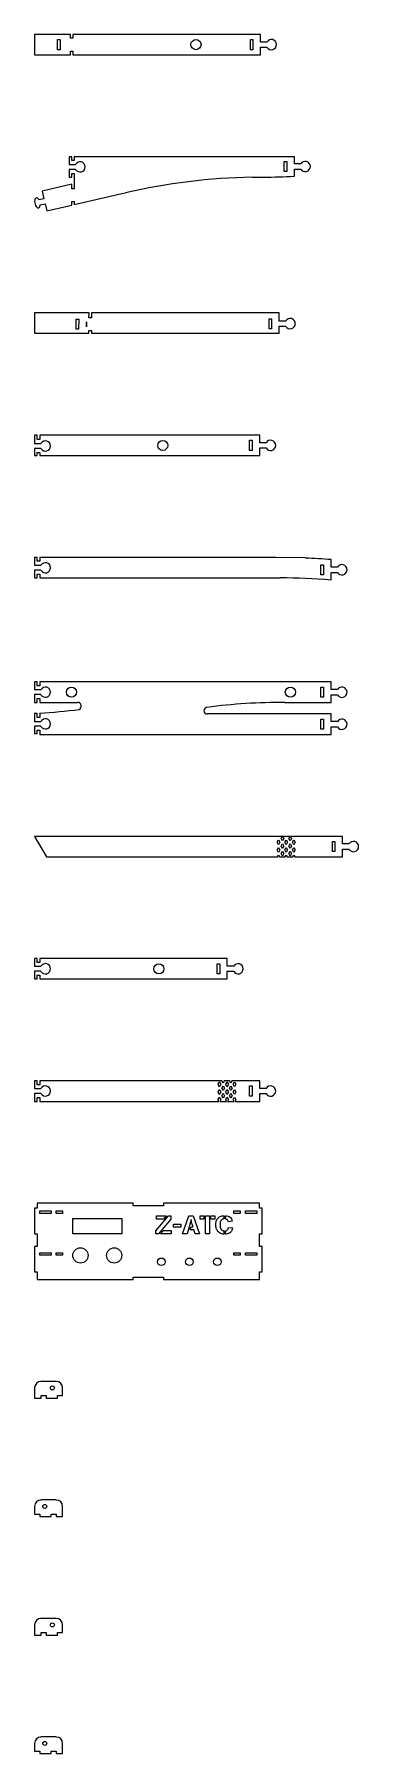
# Model space of a CAD drawing. Header units: millimetres. Extents: x 10 to 264, y 0 to 1350.
import ezdxf

# ---------------------------------------------------------------- set-up
doc = ezdxf.new("R2010")
doc.units = ezdxf.units.MM
doc.layers.get('0').update_dxf_attribs({"linetype": 'CONTINUOUS'})
doc.layers.add('CUTOUTS', color=1, linetype='CONTINUOUS')
doc.layers.add('PERIMETER', color=5, linetype='CONTINUOUS')

msp = doc.modelspace()

# ---------------------------------------------------------------- linework, layer by layer
for p, q in [((38.1, 1350), (10, 1350)), ((10, 1350), (10, 1334)), ((38.1, 1347), (38.1, 1350)), ((187.4, 1350), (40, 1350)), ((40, 1350), (40, 1347)), ((187.4, 1344), (187.4, 1350)), ((28.1, 1346), (30, 1346)), ((28.1, 1338), (28.1, 1346)), ((30, 1338), (28.1, 1338)), ((30, 1346), (30, 1338)), ((40, 1347), (38.1, 1347)), ((38.1, 1334), (38.1, 1337)), ((38.1, 1337), (40, 1337)), ((40, 1337), (40, 1334)), ((179.4, 1346), (181.4, 1346)), ((179.4, 1338), (179.4, 1346)), ((181.4, 1338), (179.4, 1338)), ((181.4, 1346), (181.4, 1338)), ((192.4, 1344), (187.4, 1344)), ((187.4, 1334), (187.4, 1340)), ((187.4, 1340), (192.4, 1340)), ((10, 1334), (38.1, 1334)), ((40, 1334), (187.4, 1334)), ((39.2, 1254), (37.2, 1254)), ((37.2, 1254), (37.2, 1247.9)), ((37.2, 1247.9), (42.2, 1247.9)), ((42.2, 1244), (37.2, 1244)), ((37.2, 1244), (37.2, 1237.9)), ((39.2, 1251), (39.2, 1254)), ((41.2, 1251), (39.2, 1251)), ((213.9, 1254), (41.2, 1254)), ((41.2, 1254), (41.2, 1251)), ((205.9, 1242.3), (205.9, 1250.2)), ((205.9, 1250.2), (207.9, 1250.2)), ((207.9, 1242.3), (205.9, 1242.3)), ((207.9, 1250.2), (207.9, 1242.3)), ((213.9, 1248.3), (213.9, 1254)), ((218.9, 1248.3), (213.9, 1248.3)), ((213.9, 1238.5), (213.9, 1244.2)), ((213.9, 1244.2), (218.9, 1244.2)), ((39.2, 1232.4), (15.9, 1227)), ((37.2, 1237.9), (39.2, 1237.9)), ((39.2, 1237.9), (39.2, 1240.9)), ((39.2, 1240.9), (41.2, 1240.9)), ((39.2, 1228.7), (39.2, 1232.4)), ((41.2, 1228.7), (39.2, 1228.7)), ((41.2, 1240.9), (41.2, 1228.7)), ((181, 1237.9), (189.8, 1237.9)), ((17.3, 1221), (13.4, 1220.1)), ((14.3, 1216.1), (18.2, 1217)), ((15.9, 1227), (17.3, 1221)), ((18.2, 1217), (19.5, 1211.4)), ((19.5, 1211.4), (39.2, 1215.9)), ((39.2, 1215.9), (39.2, 1218.7)), ((39.2, 1218.7), (41.2, 1218.7)), ((41.2, 1216.4), (78.6, 1225)), ((41.2, 1218.7), (41.2, 1216.4)), ((78.6, 1225), (81.4, 1225.7)), ((81.4, 1225.7), (81.4, 1225.7)), ((52.8, 1131.4), (10, 1131.4)), ((10, 1131.4), (10, 1115.3)), ((42.6, 1118.6), (42.7, 1126.5)), ((42.7, 1126.5), (44.7, 1126.5)), ((44.7, 1126.5), (44.6, 1118.5)), ((50.7, 1124.4), (50.7, 1120.5)), ((50.7, 1120.5), (50.7, 1124.4)), ((50.7, 1124.4), (50.7, 1124.4)), ((52.7, 1127.5), (52.8, 1131.4)), ((54.7, 1127.4), (52.7, 1127.5)), ((202.1, 1131.4), (54.7, 1131.4)), ((54.7, 1131.4), (54.7, 1127.4)), ((194.1, 1126.8), (196.1, 1126.8)), ((194.1, 1118.9), (194.1, 1126.8)), ((196.1, 1126.8), (196.1, 1118.9)), ((202.1, 1124.9), (202.1, 1131.4)), ((207.1, 1124.9), (202.1, 1124.9)), ((202.1, 1115.3), (202.1, 1120.8)), ((202.1, 1120.8), (207.1, 1120.8)), ((10, 1115.3), (52.6, 1115.3)), ((44.6, 1118.5), (42.6, 1118.6)), ((50.7, 1120.5), (50.7, 1120.5)), ((52.6, 1115.3), (52.6, 1117.4)), ((52.6, 1117.4), (54.6, 1117.4)), ((54.6, 1117.4), (54.6, 1115.3)), ((54.6, 1115.3), (202.1, 1115.3)), ((196.1, 1118.9), (194.1, 1118.9)), ((12.1, 1035.3), (10, 1035.3)), ((10, 1035.3), (10, 1028.8)), ((10, 1028.8), (15, 1028.8)), ((12.1, 1031.8), (12.1, 1035.3)), ((14, 1031.8), (12.1, 1031.8)), ((186.7, 1035.3), (14, 1035.3)), ((14, 1035.3), (14, 1031.8)), ((178.7, 1031.3), (180.7, 1031.3)), ((178.7, 1023.3), (178.7, 1031.3)), ((180.7, 1031.3), (180.7, 1023.3)), ((186.7, 1029.3), (186.7, 1035.3)), ((191.7, 1029.3), (186.7, 1029.3)), ((15, 1024.8), (10, 1024.8)), ((10, 1024.8), (10, 1019.3)), ((10, 1019.3), (12.1, 1019.3)), ((12.1, 1019.3), (12.1, 1021.8)), ((12.1, 1021.8), (14, 1021.8)), ((14, 1021.8), (14, 1019.3)), ((14, 1019.3), (186.7, 1019.3)), ((180.7, 1023.3), (178.7, 1023.3)), ((186.7, 1019.3), (186.7, 1025.3)), ((186.7, 1025.3), (191.7, 1025.3)), ((12.1, 939.3), (10, 939.3)), ((10, 939.3), (10, 933.2)), ((10, 933.2), (15, 933.2)), ((12.1, 936.3), (12.1, 939.3)), ((14, 936.3), (12.1, 936.3)), ((199.4, 939.3), (14, 939.3)), ((14, 939.3), (14, 936.3)), ((222.5, 938.9), (199.4, 939.3)), ((234.7, 933.6), (236.7, 933.6)), ((234.7, 925.6), (234.7, 933.6)), ((236.7, 933.6), (236.7, 925.6)), ((242.7, 931.6), (242.7, 937.7)), ((247.7, 931.6), (242.7, 931.6)), ((15, 929.3), (10, 929.3)), ((10, 929.3), (10, 923.2)), ((10, 923.2), (12.1, 923.2)), ((12.1, 923.2), (12.1, 926.2)), ((12.1, 926.2), (14, 926.2)), ((14, 926.2), (14, 923.2)), ((14, 923.2), (202.7, 923.2)), ((236.7, 925.6), (234.7, 925.6)), ((242.7, 921.6), (242.7, 927.6)), ((242.7, 927.6), (247.7, 927.6)), ((10, 841.6), (10, 835.5)), ((12.1, 841.6), (10, 841.6)), ((12.1, 838.6), (12.1, 841.6)), ((14, 838.6), (12.1, 838.6)), ((206.4, 841.6), (14, 841.6)), ((14, 841.6), (14, 838.6)), ((242.7, 841.5), (206.4, 841.6)), ((234.7, 837.4), (236.7, 837.4)), ((234.7, 829.5), (234.7, 837.4)), ((236.7, 837.4), (236.7, 829.5)), ((242.7, 835.5), (242.7, 841.5)), ((10, 835.5), (15, 835.5)), ((10, 831.6), (10, 825.5)), ((15, 831.6), (10, 831.6)), ((10, 825.5), (12.1, 825.5)), ((12.1, 828.5), (14, 828.5)), ((12.1, 825.5), (12.1, 828.5)), ((14, 828.5), (14, 825.5)), ((14, 825.5), (43.8, 825.5)), ((206.4, 825.5), (242.7, 825.4)), ((236.7, 829.5), (234.7, 829.5)), ((247.7, 835.5), (242.7, 835.5)), ((242.7, 831.4), (247.7, 831.4)), ((242.7, 825.4), (242.7, 831.4)), ((10, 817), (10, 810.6)), ((10, 810.6), (15, 810.6)), ((12.1, 813.7), (12.1, 817.1)), ((14, 813.7), (12.1, 813.7)), ((14, 817.2), (14, 813.7)), ((242.7, 816.4), (145.5, 816.4)), ((234.7, 804.4), (234.7, 812.3)), ((234.7, 812.3), (236.7, 812.3)), ((236.7, 812.3), (236.7, 804.4)), ((242.7, 810.4), (242.7, 816.4)), ((247.7, 810.4), (242.7, 810.4)), ((10, 806.7), (10, 800.9)), ((15, 806.7), (10, 806.7)), ((12.1, 803.6), (14, 803.6)), ((12.1, 801), (12.1, 803.6)), ((14, 803.6), (14, 800.3)), ((14, 800.3), (242.7, 800.3)), ((236.7, 804.4), (234.7, 804.4)), ((242.7, 806.3), (247.7, 806.3)), ((242.7, 800.3), (242.7, 806.3)), ((201.2, 720.3), (10, 720.3)), ((10, 720.3), (19.3, 704.3)), ((200.5, 715.7), (201.5, 717.6)), ((201.5, 713.7), (200.5, 715.7)), ((201.5, 719.7), (201.2, 720.3)), ((201.8, 720.3), (201.5, 719.7)), ((201.5, 717.6), (202.6, 715.7)), ((202.6, 715.7), (201.5, 713.7)), ((204.4, 720.3), (201.8, 720.3)), ((203.5, 718.7), (204.4, 720.3)), ((204.5, 716.7), (203.5, 718.7)), ((205.6, 718.7), (204.5, 716.7)), ((207.2, 720.3), (204.7, 720.3)), ((204.7, 720.3), (205.6, 718.7)), ((206.5, 715.7), (207.5, 717.6)), ((207.5, 713.7), (206.5, 715.7)), ((207.5, 719.7), (207.2, 720.3)), ((207.8, 720.3), (207.5, 719.7)), ((207.5, 717.6), (208.6, 715.7)), ((208.6, 715.7), (207.5, 713.7)), ((210.4, 720.3), (207.8, 720.3)), ((209.5, 718.7), (210.4, 720.3)), ((210.5, 716.7), (209.5, 718.7)), ((211.6, 718.7), (210.5, 716.7)), ((213.2, 720.3), (211, 720.3)), ((211, 720.3), (211, 719.6)), ((211, 719.6), (211.6, 718.7)), ((212.5, 715.7), (213.5, 717.6)), ((213.5, 713.7), (212.5, 715.7)), ((213.5, 719.7), (213.2, 720.3)), ((213.8, 720.3), (213.5, 719.7)), ((213.5, 717.6), (214.6, 715.7)), ((214.6, 715.7), (213.5, 713.7)), ((251.8, 720.3), (213.8, 720.3)), ((243.8, 716.3), (245.8, 716.3)), ((243.8, 708.3), (243.8, 716.3)), ((245.8, 716.3), (245.8, 708.3)), ((251.8, 714.3), (251.8, 720.3)), ((19.3, 704.3), (200.8, 704.3)), ((200.5, 709.7), (201.5, 711.6)), ((201.5, 707.7), (200.5, 709.7)), ((200.8, 704.3), (201.5, 705.6)), ((201.5, 711.6), (202.6, 709.7)), ((202.6, 709.7), (201.5, 707.7)), ((201.5, 705.6), (202.3, 704.3)), ((202.3, 704.3), (206.8, 704.3)), ((203.5, 712.7), (204.5, 714.6)), ((204.5, 710.7), (203.5, 712.7)), ((203.5, 706.7), (204.5, 708.6)), ((204.5, 704.7), (203.5, 706.7)), ((204.5, 714.6), (205.6, 712.7)), ((205.6, 712.7), (204.5, 710.7)), ((204.5, 708.6), (205.6, 706.7)), ((205.6, 706.7), (204.5, 704.7)), ((206.5, 709.7), (207.5, 711.6)), ((207.5, 707.7), (206.5, 709.7)), ((206.8, 704.3), (207.5, 705.6)), ((207.5, 711.6), (208.6, 709.7)), ((208.6, 709.7), (207.5, 707.7)), ((207.5, 705.6), (208.3, 704.3)), ((208.3, 704.3), (212.8, 704.3)), ((209.5, 712.7), (210.5, 714.6)), ((210.5, 710.7), (209.5, 712.7)), ((209.5, 706.7), (210.5, 708.6)), ((210.5, 704.7), (209.5, 706.7)), ((210.5, 714.6), (211.6, 712.7)), ((211.6, 712.7), (210.5, 710.7)), ((210.5, 708.6), (211.6, 706.7)), ((211.6, 706.7), (210.5, 704.7)), ((212.5, 709.7), (213.5, 711.6)), ((213.5, 707.7), (212.5, 709.7)), ((212.8, 704.3), (213.5, 705.6)), ((213.5, 711.6), (214.6, 709.7)), ((214.6, 709.7), (213.5, 707.7)), ((213.5, 705.6), (214.3, 704.3)), ((214.3, 704.3), (251.8, 704.3)), ((245.8, 708.3), (243.8, 708.3)), ((256.8, 714.3), (251.8, 714.3)), ((251.8, 704.3), (251.8, 710.3)), ((251.8, 710.3), (256.8, 710.3)), ((10, 624.3), (10, 618.3)), ((12, 624.3), (10, 624.3)), ((12, 621.3), (12, 624.3)), ((14, 621.3), (12, 621.3)), ((14, 624.3), (14, 621.3)), ((161.3, 624.3), (14, 624.3)), ((161.3, 618.3), (161.3, 624.3)), ((10, 618.3), (15, 618.3)), ((10, 614.3), (10, 608.3)), ((15, 614.3), (10, 614.3)), ((10, 608.3), (12, 608.3)), ((12, 611.3), (14, 611.3)), ((12, 608.3), (12, 611.3)), ((14, 611.3), (14, 608.3)), ((14, 608.3), (161.3, 608.3)), ((153.3, 612.3), (153.3, 620.3)), ((153.3, 620.3), (155.3, 620.3)), ((155.3, 612.3), (153.3, 612.3)), ((155.3, 620.3), (155.3, 612.3)), ((166.3, 618.3), (161.3, 618.3)), ((161.3, 614.3), (166.3, 614.3)), ((161.3, 608.3), (161.3, 614.3)), ((12.1, 528.3), (10, 528.3)), ((10, 528.3), (10, 522.3)), ((12.1, 525.3), (12.1, 528.3)), ((157.1, 528.3), (14, 528.3)), ((14, 528.3), (14, 525.3)), ((154, 525.6), (155, 527.5)), ((155, 527.5), (156.1, 525.6)), ((158, 526.6), (157.1, 528.3)), ((158.9, 528.3), (158, 526.6)), ((163.1, 528.3), (158.9, 528.3)), ((160, 525.6), (161, 527.5)), ((161, 527.5), (162.1, 525.6)), ((164, 526.6), (163.1, 528.3)), ((164.9, 528.3), (164, 526.6)), ((186.7, 528.3), (164.9, 528.3)), ((166, 525.6), (167, 527.5)), ((167, 527.5), (168.1, 525.6)), ((186.7, 522.3), (186.7, 528.3)), ((10, 522.3), (15, 522.3)), ((15, 518.3), (10, 518.3)), ((10, 518.3), (10, 512.2)), ((14, 525.3), (12.1, 525.3)), ((12.1, 512.2), (12.1, 515.3)), ((12.1, 515.3), (14, 515.3)), ((14, 515.3), (14, 512.2)), ((155, 523.6), (154, 525.6)), ((154, 519.6), (155, 521.5)), ((155, 517.6), (154, 519.6)), ((154, 513.6), (155, 515.5)), ((154.7, 512.2), (154, 513.6)), ((156.1, 525.6), (155, 523.6)), ((155, 521.5), (156.1, 519.6)), ((156.1, 519.6), (155, 517.6)), ((155, 515.5), (156.1, 513.6)), ((156.1, 513.6), (155.4, 512.2)), ((157, 522.6), (158, 524.5)), ((158, 520.6), (157, 522.6)), ((157, 516.6), (158, 518.5)), ((158, 514.6), (157, 516.6)), ((158, 524.5), (159.1, 522.6)), ((159.1, 522.6), (158, 520.6)), ((158, 518.5), (159.1, 516.6)), ((159.1, 516.6), (158, 514.6)), ((161, 523.6), (160, 525.6)), ((160, 519.6), (161, 521.5)), ((161, 517.6), (160, 519.6)), ((160, 513.6), (161, 515.5)), ((160.7, 512.2), (160, 513.6)), ((162.1, 525.6), (161, 523.6)), ((161, 521.5), (162.1, 519.6)), ((162.1, 519.6), (161, 517.6)), ((161, 515.5), (162.1, 513.6)), ((162.1, 513.6), (161.4, 512.2)), ((163, 522.6), (164, 524.5)), ((164, 520.6), (163, 522.6)), ((163, 516.6), (164, 518.5)), ((164, 514.6), (163, 516.6)), ((164, 524.5), (165.1, 522.6)), ((165.1, 522.6), (164, 520.6)), ((164, 518.5), (165.1, 516.6)), ((165.1, 516.6), (164, 514.6)), ((167, 523.6), (166, 525.6)), ((166, 519.6), (167, 521.5)), ((167, 517.6), (166, 519.6)), ((166, 513.6), (167, 515.5)), ((166.7, 512.2), (166, 513.6)), ((168.1, 525.6), (167, 523.6)), ((167, 521.5), (168.1, 519.6)), ((168.1, 519.6), (167, 517.6)), ((167, 515.5), (168.1, 513.6)), ((168.1, 513.6), (167.4, 512.2)), ((178.7, 524.3), (180.7, 524.3)), ((178.7, 516.3), (178.7, 524.3)), ((180.7, 516.3), (178.7, 516.3)), ((180.7, 524.3), (180.7, 516.3)), ((191.7, 522.3), (186.7, 522.3)), ((186.7, 512.2), (186.7, 518.3)), ((186.7, 518.3), (191.7, 518.3)), ((10, 512.2), (12.1, 512.2)), ((14, 512.2), (154.7, 512.2)), ((155.4, 512.2), (157.9, 512.2)), ((157.9, 512.2), (158, 512.5)), ((158, 512.5), (158.2, 512.2)), ((158.2, 512.2), (160.7, 512.2)), ((161.4, 512.2), (163.9, 512.2)), ((163.9, 512.2), (164, 512.5)), ((164, 512.5), (164.2, 512.2)), ((164.2, 512.2), (166.7, 512.2)), ((167.4, 512.2), (186.7, 512.2)), ((87.3, 432.2), (12, 432.2)), ((12, 432.2), (12, 428.2)), ((87.3, 430.2), (87.3, 432.2)), ((186.6, 432.2), (111.2, 432.2)), ((111.2, 432.2), (111.2, 430.2)), ((186.6, 428.2), (186.6, 432.2)), ((12, 428.2), (10, 428.2)), ((10, 428.2), (10, 408.2)), ((14, 424.2), (14, 426.2)), ((14, 426.2), (23, 426.2)), ((23, 424.2), (14, 424.2)), ((23, 426.2), (23, 424.2)), ((27, 424.2), (27, 426.2)), ((27, 426.2), (32, 426.2)), ((32, 424.2), (27, 424.2)), ((32, 426.2), (32, 424.2)), ((40, 408.2), (40, 420.2)), ((40, 420.2), (78.5, 420.2)), ((78.5, 420.2), (78.5, 408.2)), ((111.2, 430.2), (87.3, 430.2)), ((105.3, 410.6), (115.2, 422.2)), ((105.7, 419.6), (105.7, 422.2)), ((105.7, 422.2), (113.4, 422.2)), ((111.2, 419.6), (105.7, 419.6)), ((117, 419.8), (107.2, 408.2)), ((113.4, 422.2), (111.2, 419.6)), ((115.2, 422.2), (117, 422.2)), ((117, 422.2), (117, 419.8)), ((126.2, 408.2), (131, 422.2)), ((131, 422.2), (134.6, 422.2)), ((132.8, 419.3), (132.6, 418.2)), ((134.6, 422.2), (139.5, 408.2)), ((140, 419.6), (140, 422.2)), ((140, 422.2), (142.8, 422.2)), ((142.8, 419.6), (140, 419.6)), ((142.8, 422.2), (142.8, 419.6)), ((144.1, 408.2), (144.1, 422.2)), ((144.1, 422.2), (147.3, 422.2)), ((147.3, 422.2), (147.3, 408.2)), ((148.4, 419.6), (148.4, 422.2)), ((148.4, 422.2), (151.4, 422.2)), ((151.4, 419.6), (148.4, 419.6)), ((151.4, 422.2), (151.4, 419.6)), ((158.5, 422.4), (158.5, 419.9)), ((158.5, 419.9), (158.5, 419.9)), ((159.9, 419.9), (159.9, 422.4)), ((166.5, 424.2), (166.5, 426.2)), ((166.5, 426.2), (171.5, 426.2)), ((171.5, 424.2), (166.5, 424.2)), ((171.5, 426.2), (171.5, 424.2)), ((175.5, 424.2), (175.5, 426.2)), ((175.5, 426.2), (184.5, 426.2)), ((184.5, 424.2), (175.5, 424.2)), ((184.5, 426.2), (184.5, 424.2)), ((188.6, 428.2), (186.6, 428.2)), ((188.6, 408.2), (188.6, 428.2)), ((10, 408.2), (12, 408.2)), ((12, 408.2), (12, 398.3)), ((78.5, 408.2), (40, 408.2)), ((105.3, 408.2), (105.3, 410.6)), ((107.2, 408.2), (105.3, 408.2)), ((108.9, 408.2), (111.1, 410.8)), ((117.1, 408.2), (108.9, 408.2)), ((111.1, 410.8), (117.1, 410.8)), ((117.1, 410.8), (117.1, 408.2)), ((119, 413.4), (119, 415.7)), ((119, 415.7), (124.8, 415.7)), ((124.8, 413.4), (119, 413.4)), ((124.8, 415.7), (124.8, 413.4)), ((129.7, 408.2), (126.2, 408.2)), ((132.4, 417.2), (129.7, 408.2)), ((132, 411.2), (132.8, 413.7)), ((135.1, 411.2), (132, 411.2)), ((132.8, 413.7), (134.3, 413.7)), ((136, 408.2), (135.1, 411.2)), ((139.5, 408.2), (136, 408.2)), ((147.3, 408.2), (144.1, 408.2)), ((158.6, 410.5), (158.6, 408)), ((159.9, 407.9), (159.9, 410.5)), ((165.2, 418), (162.1, 417.7)), ((162.2, 413.1), (165.4, 412.9)), ((186.6, 398.3), (186.6, 408.2)), ((186.6, 408.2), (188.6, 408.2)), ((12, 398.3), (10, 398.3)), ((10, 398.3), (10, 378.2)), ((14, 393.2), (23, 393.2)), ((14, 391.3), (14, 393.2)), ((23, 393.2), (23, 391.3)), ((27, 393.2), (32, 393.2)), ((27, 391.3), (27, 393.2)), ((32, 393.2), (32, 391.3)), ((166.5, 391.3), (166.5, 393.2)), ((166.5, 393.2), (171.5, 393.2)), ((171.5, 393.2), (171.5, 391.3)), ((175.5, 391.3), (175.5, 393.2)), ((175.5, 393.2), (184.5, 393.2)), ((184.5, 393.2), (184.5, 391.3)), ((188.6, 398.3), (186.6, 398.3)), ((188.6, 378.2), (188.6, 398.3)), ((10, 378.2), (12, 378.2)), ((12, 378.2), (12, 372.2)), ((23, 391.3), (14, 391.3)), ((32, 391.3), (27, 391.3)), ((171.5, 391.3), (166.5, 391.3)), ((184.5, 391.3), (175.5, 391.3)), ((186.6, 372.2), (186.6, 378.2)), ((186.6, 378.2), (188.6, 378.2)), ((12, 372.2), (87.3, 372.2)), ((87.3, 372.2), (87.3, 374.2)), ((87.3, 374.2), (111.2, 374.2)), ((111.2, 374.2), (111.2, 372.2)), ((111.2, 372.2), (186.6, 372.2))]:
    msp.add_line(p, q)
for centre, radius in [((136.7, 1342), 3.97), ((110.6, 1027.3), 3.97), ((38.9, 833.5), 3.97), ((210.8, 833.5), 3.98), ((107.6, 616.3), 3.97), ((46, 391.2), 5.98), ((72.5, 391.2), 5.98), ((109.5, 386.2), 2.98), ((131.5, 386.2), 2.98), ((153.5, 386.2), 2.97)]:
    msp.add_circle(centre, radius)
for centre, radius, start, end in [((195.9, 1342), 4.06, -150.05, 150.05), ((45.7, 1246), 4.01, -150.4624, 150.4624), ((222.4, 1246.3), 4.06, -150.05, 150.05), ((189.8, 756.2), 481.8, 91.0467, 103.0107), ((189.8, 1734.2), 496.2, -90, -87.221), ((210.6, 1122.9), 4.06, -150.05, 150.05), ((18.5, 1026.8), 4.01, -150.4624, 150.4624), ((195.2, 1027.3), 4.06, -150.05, 150.05), ((18.5, 931.2), 4.01, -150.4624, 150.4624), ((202.7, 439.1), 500.1, 85.4114, 87.7258), ((251.2, 929.6), 4.06, -150.05, 150.05), ((202.7, 439.1), 484.1, 85.2589, 90), ((18.5, 833.5), 4.01, -150.4624, 150.4624), ((251.2, 833.5), 4.06, -150.05, 150.05), ((43.8, 822.6), 2.87, -68.1275, 90), ((206.4, 345.3), 480.2, 90, 97.3144), ((-14, 1296.5), 480.2, -87.134, -86.8881), ((-14, 1296.5), 480.2, -86.6551, -82.9569), ((18.5, 808.6), 4.01, -150.4624, 150.4624), ((145.5, 819), 2.63, 95.1645, -90), ((251.2, 808.3), 4.06, -150.05, 150.05), ((-14, 1296.5), 496.2, -87.2267, -86.9888), ((260.3, 712.3), 4.06, -150.05, 150.05), ((18.5, 616.3), 4.06, -150.05, 150.05), ((169.8, 616.3), 4.01, -150.4624, 150.4624), ((18.5, 520.3), 4.01, -150.4624, 150.4624), ((195.2, 520.3), 4.06, -150.05, 150.05)]:
    msp.add_arc(centre, radius, start, end)
for points, knots in [([(13.4, 1220.1), (12.9, 1221.1), (12.1, 1221.7), (11.5, 1221.7), (10.8, 1221.6), (10.3, 1220.9), (10.1, 1219.9), (9.9, 1218.6), (10.1, 1216.9), (10.8, 1215.6), (11.3, 1214.5), (12.1, 1213.8), (12.8, 1213.8), (13.5, 1213.7), (14, 1214.4), (14.2, 1215.4), (14.3, 1215.6), (14.3, 1215.9), (14.3, 1216.1)], [-1.041997, -1.041997, -1.041997, -1.041997, -0.096049, -0.096049, -0.096049, 0.865937, 0.865937, 0.865937, 2.007292, 2.007292, 2.007292, 3.003072, 3.003072, 3.003072, 3.964764, 3.964764, 3.964764, 4.183589, 4.183589, 4.183589, 4.183589]), ([(133.5, 416.4), (133.3, 416.9), (133.2, 417.3), (133.1, 417.8), (133, 418.2), (132.9, 418.7), (132.9, 419.1), (132.9, 419.2), (132.9, 419.2), (132.8, 419.3)], [-0.278875, -0.278875, -0.278875, -0.278875, -0.1399035, -0.1399035, -0.1399035, 0, 0, 0, 0.014694, 0.014694, 0.014694, 0.014694]), ([(152.6, 418.1), (152.8, 418.5), (152.9, 418.9), (153.1, 419.3), (153.3, 419.6), (153.6, 420), (153.8, 420.3)], [-0.257856, -0.257856, -0.257856, -0.257856, -0.1253685, -0.1253685, -0.1253685, -0.0001581, -0.0001581, -0.0001581, -0.0001581]), ([(153.8, 420.3), (154.1, 420.6), (154.4, 420.9), (154.7, 421.2), (155, 421.4), (155.4, 421.6), (155.8, 421.8)], [-0.2509611, -0.2509611, -0.2509611, -0.2509611, -0.126997, -0.126997, -0.126997, -0.0001524, -0.0001524, -0.0001524, -0.0001524]), ([(155.8, 421.8), (156.2, 422), (156.6, 422.2), (157.1, 422.3), (157.6, 422.4), (158, 422.4), (158.5, 422.4)], [-0.2857697, -0.2857697, -0.2857697, -0.2857697, -0.1494699, -0.1494699, -0.1494699, -0.0026383, -0.0026383, -0.0026383, -0.0026383]), ([(157, 419.4), (157, 419.4), (157, 419.4), (157, 419.4), (156.8, 419.2), (156.6, 419.1), (156.5, 418.9), (156.3, 418.7), (156.2, 418.5), (156.1, 418.3), (156.1, 418.3), (156.1, 418.3), (156.1, 418.3)], [-0.143669, -0.143669, -0.143669, -0.143669, -0.1434293, -0.1434293, -0.1434293, -0.0727187, -0.0727187, -0.0727187, 0, 0, 0, 0.0001138, 0.0001138, 0.0001138, 0.0001138]), ([(158.5, 419.9), (158.2, 419.9), (157.9, 419.8), (157.7, 419.7), (157.4, 419.7), (157.2, 419.5), (157, 419.4), (157, 419.4), (157, 419.4), (157, 419.4)], [-0.1623001, -0.1623001, -0.1623001, -0.1623001, -0.0755794, -0.0755794, -0.0755794, 0, 0, 0, 0.0002386, 0.0002386, 0.0002386, 0.0002386]), ([(159.9, 422.4), (160.6, 422.4), (161.2, 422.3), (161.9, 422.1), (162.4, 421.9), (162.9, 421.6), (163.4, 421.3)], [-0.3772692, -0.3772692, -0.3772692, -0.3772692, -0.1755349, -0.1755349, -0.1755349, -0.000324, -0.000324, -0.000324, -0.000324]), ([(161.3, 419.2), (161.3, 419.2), (161.3, 419.2), (161.3, 419.2), (161.1, 419.4), (161, 419.6), (160.7, 419.7), (160.5, 419.8), (160.2, 419.8), (159.9, 419.9)], [-0.1626962, -0.1626962, -0.1626962, -0.1626962, -0.1624241, -0.1624241, -0.1624241, -0.0890126, -0.0890126, -0.0890126, -0.0021243, -0.0021243, -0.0021243, -0.0021243]), ([(162.1, 417.7), (162, 418), (161.9, 418.3), (161.8, 418.6), (161.7, 418.8), (161.5, 419), (161.3, 419.2), (161.3, 419.2), (161.3, 419.2), (161.3, 419.2)], [-0.1682774, -0.1682774, -0.1682774, -0.1682774, -0.0768262, -0.0768262, -0.0768262, 0, 0, 0, 0.0002755, 0.0002755, 0.0002755, 0.0002755]), ([(163.4, 421.3), (163.8, 420.9), (164.3, 420.4), (164.5, 419.9), (164.9, 419.4), (165, 418.7), (165.2, 418)], [-0.3872797, -0.3872797, -0.3872797, -0.3872797, -0.212191, -0.212191, -0.212191, -0.0028555, -0.0028555, -0.0028555, -0.0028555]), ([(132.6, 418.2), (132.6, 418), (132.5, 417.8), (132.5, 417.7), (132.5, 417.5), (132.4, 417.3), (132.4, 417.2), (132.4, 417.2), (132.4, 417.2), (132.4, 417.2)], [-0.1014248, -0.1014248, -0.1014248, -0.1014248, -0.05158, -0.05158, -0.05158, 0, 0, 0, 0.0000656, 0.0000656, 0.0000656, 0.0000656]), ([(134.3, 413.7), (134.3, 413.8), (134.3, 413.8), (134.3, 413.8), (134.2, 414.2), (134.1, 414.7), (133.9, 415.1), (133.8, 415.6), (133.6, 416), (133.5, 416.4)], [-0.2829047, -0.2829047, -0.2829047, -0.2829047, -0.2795747, -0.2795747, -0.2795747, -0.1397731, -0.1397731, -0.1397731, -0.000043, -0.000043, -0.000043, -0.000043]), ([(152.2, 415.2), (152.3, 415.7), (152.3, 416.2), (152.3, 416.7), (152.4, 417.2), (152.5, 417.6), (152.6, 418.1)], [-0.2875328, -0.2875328, -0.2875328, -0.2875328, -0.1392695, -0.1392695, -0.1392695, -0.0000996, -0.0000996, -0.0000996, -0.0000996]), ([(152.6, 412.4), (152.5, 412.8), (152.4, 413.3), (152.3, 413.8), (152.3, 414.2), (152.3, 414.7), (152.2, 415.2)], [-0.2874666, -0.2874666, -0.2874666, -0.2874666, -0.1473398, -0.1473398, -0.1473398, -0.0000741, -0.0000741, -0.0000741, -0.0000741]), ([(153.9, 410.1), (153.6, 410.4), (153.4, 410.8), (153.2, 411.2), (153, 411.6), (152.8, 412), (152.6, 412.4)], [-0.2613908, -0.2613908, -0.2613908, -0.2613908, -0.1338077, -0.1338077, -0.1338077, -0.0001191, -0.0001191, -0.0001191, -0.0001191]), ([(155.8, 408.5), (155.5, 408.8), (155.1, 409), (154.8, 409.2), (154.4, 409.5), (154.1, 409.8), (153.9, 410.1)], [-0.2534084, -0.2534084, -0.2534084, -0.2534084, -0.1255159, -0.1255159, -0.1255159, -0.0001371, -0.0001371, -0.0001371, -0.0001371]), ([(155.7, 416.8), (155.7, 416.8), (155.7, 416.8), (155.7, 416.8), (155.7, 416.5), (155.6, 416.2), (155.6, 416), (155.6, 415.7), (155.6, 415.4), (155.6, 415.1), (155.6, 415.1), (155.6, 415.1), (155.6, 415.1)], [-0.1623254, -0.1623254, -0.1623254, -0.1623254, -0.1622455, -0.1622455, -0.1622455, -0.0805248, -0.0805248, -0.0805248, 0, 0, 0, 0.0000407, 0.0000407, 0.0000407, 0.0000407]), ([(155.6, 415.1), (155.6, 415.1), (155.6, 415.1), (155.6, 415.1), (155.6, 414.9), (155.6, 414.6), (155.6, 414.4), (155.6, 414.1), (155.7, 413.8), (155.7, 413.6), (155.7, 413.6), (155.7, 413.6), (155.7, 413.6)], [-0.1586059, -0.1586059, -0.1586059, -0.1586059, -0.1585652, -0.1585652, -0.1585652, -0.0800079, -0.0800079, -0.0800079, 0, 0, 0, 0.0000606, 0.0000606, 0.0000606, 0.0000606]), ([(156.1, 418.3), (156.1, 418.3), (156.1, 418.3), (156.1, 418.3), (156, 418), (155.9, 417.8), (155.8, 417.6), (155.8, 417.3), (155.7, 417), (155.7, 416.8), (155.7, 416.8), (155.7, 416.8), (155.7, 416.8)], [-0.1564272, -0.1564272, -0.1564272, -0.1564272, -0.1563129, -0.1563129, -0.1563129, -0.0809969, -0.0809969, -0.0809969, 0, 0, 0, 0.0000796, 0.0000796, 0.0000796, 0.0000796]), ([(155.7, 413.6), (155.7, 413.6), (155.7, 413.6), (155.7, 413.6), (155.8, 413.3), (155.8, 413), (155.9, 412.8), (156, 412.6), (156.1, 412.3), (156.2, 412.1), (156.2, 412.1), (156.2, 412.1), (156.2, 412.1)], [-0.1529869, -0.1529869, -0.1529869, -0.1529869, -0.1529264, -0.1529264, -0.1529264, -0.0745603, -0.0745603, -0.0745603, 0, 0, 0, 0.0001509, 0.0001509, 0.0001509, 0.0001509]), ([(158.6, 408), (158.1, 408), (157.6, 408), (157.1, 408.1), (156.7, 408.2), (156.3, 408.4), (155.8, 408.5)], [-0.2815527, -0.2815527, -0.2815527, -0.2815527, -0.1362974, -0.1362974, -0.1362974, -0.0001554, -0.0001554, -0.0001554, -0.0001554]), ([(156.2, 412.1), (156.2, 412.1), (156.2, 412.1), (156.2, 412.1), (156.3, 411.9), (156.4, 411.7), (156.6, 411.5), (156.7, 411.3), (156.9, 411.1), (157.1, 411), (157.1, 411), (157.1, 411), (157.1, 411)], [-0.144471, -0.144471, -0.144471, -0.144471, -0.1443207, -0.1443207, -0.1443207, -0.0717931, -0.0717931, -0.0717931, 0, 0, 0, 0.000229, 0.000229, 0.000229, 0.000229]), ([(157.1, 411), (157.1, 411), (157.1, 411), (157.1, 411), (157.3, 410.9), (157.5, 410.7), (157.8, 410.7), (158, 410.6), (158.3, 410.6), (158.6, 410.5)], [-0.1564497, -0.1564497, -0.1564497, -0.1564497, -0.1562219, -0.1562219, -0.1562219, -0.0828734, -0.0828734, -0.0828734, -0.002303, -0.002303, -0.002303, -0.002303]), ([(159.9, 410.5), (160.2, 410.6), (160.6, 410.6), (160.9, 410.8), (161.1, 410.9), (161.3, 411.1), (161.5, 411.3), (161.5, 411.3), (161.5, 411.3), (161.5, 411.3)], [-0.1804783, -0.1804783, -0.1804783, -0.1804783, -0.0834086, -0.0834086, -0.0834086, 0, 0, 0, 0.0003397, 0.0003397, 0.0003397, 0.0003397]), ([(162.1, 408.4), (161.7, 408.3), (161.4, 408.2), (161, 408.1), (160.7, 408), (160.3, 408), (159.9, 407.9)], [-0.2229355, -0.2229355, -0.2229355, -0.2229355, -0.1181207, -0.1181207, -0.1181207, -0.0028796, -0.0028796, -0.0028796, -0.0028796]), ([(161.5, 411.3), (161.5, 411.3), (161.5, 411.3), (161.5, 411.3), (161.7, 411.5), (161.8, 411.8), (161.9, 412.1), (162.1, 412.4), (162.1, 412.7), (162.2, 413.1)], [-0.1931159, -0.1931159, -0.1931159, -0.1931159, -0.192772, -0.192772, -0.192772, -0.1055368, -0.1055368, -0.1055368, -0.0022755, -0.0022755, -0.0022755, -0.0022755]), ([(163.6, 409.2), (163.4, 409.1), (163.2, 408.9), (162.9, 408.8), (162.6, 408.6), (162.4, 408.5), (162.1, 408.4)], [-0.182396, -0.182396, -0.182396, -0.182396, -0.0943464, -0.0943464, -0.0943464, -0.0000872, -0.0000872, -0.0000872, -0.0000872]), ([(164.8, 410.7), (164.6, 410.4), (164.5, 410.1), (164.3, 409.9), (164.1, 409.7), (163.9, 409.5), (163.6, 409.2)], [-0.1848333, -0.1848333, -0.1848333, -0.1848333, -0.09019, -0.09019, -0.09019, -0.0001504, -0.0001504, -0.0001504, -0.0001504]), ([(165.4, 412.9), (165.4, 412.5), (165.3, 412.1), (165.1, 411.7), (165, 411.3), (164.9, 411), (164.8, 410.7)], [-0.2279884, -0.2279884, -0.2279884, -0.2279884, -0.1064049, -0.1064049, -0.1064049, -0.0001214, -0.0001214, -0.0001214, -0.0001214])]:
    msp.add_open_spline(points, degree=3, knots=knots)
at = {"layer": 'CUTOUTS'}
for centre in [(24, 287.2), (18, 194.1), (24, 101.1), (18, 8)]:
    msp.add_circle(centre, 1.58, dxfattribs=at)
at = {"layer": 'PERIMETER'}
for p, q in [((10, 287.2), (10, 279.2)), ((27, 292.2), (15, 292.2)), ((32, 281.2), (32, 287.2)), ((10, 279.2), (15.1, 279.2)), ((15.1, 281.2), (19, 281.2)), ((15.1, 279.2), (15.1, 281.2)), ((19, 281.2), (19, 279.2)), ((19, 279.2), (28.1, 279.2)), ((28.1, 279.2), (28.1, 281.2)), ((28.1, 281.2), (32, 281.2)), ((10, 194.1), (10, 188.1)), ((27, 199.2), (15, 199.2)), ((32, 186.1), (32, 194.1)), ((10, 188.1), (14, 188.1)), ((14, 188.1), (14, 186.1)), ((14, 186.1), (23, 186.1)), ((23, 186.1), (23, 188.1)), ((23, 188.1), (27, 188.1)), ((27, 188.1), (27, 186.1)), ((27, 186.1), (32, 186.1)), ((10, 101.1), (10, 93.1)), ((27, 106.1), (15, 106.1)), ((15.1, 93.1), (15.1, 95.1)), ((15.1, 95.1), (19, 95.1)), ((19, 95.1), (19, 93.1)), ((28.1, 93.1), (28.1, 95.1)), ((28.1, 95.1), (32, 95.1)), ((32, 95.1), (32, 101.1)), ((10, 93.1), (15.1, 93.1)), ((19, 93.1), (28.1, 93.1)), ((10, 8), (10, 2)), ((10, 2), (14, 2)), ((14, 2), (14, 0)), ((14, 0), (23, 0)), ((27, 13.1), (15, 13.1)), ((23, 0), (23, 2)), ((23, 2), (27, 2)), ((27, 2), (27, 0)), ((27, 0), (32, 0)), ((32, 0), (32, 8))]:
    msp.add_line(p, q, dxfattribs=at)
for centre, radius, start, end in [((15, 287.2), 5.02, 90, 180), ((27, 287.2), 5.03, 0, 90), ((15, 194.1), 5.03, 90, 180), ((27, 194.1), 5.03, 0, 90), ((15, 101.1), 5.03, 90, 180), ((27, 101.1), 5.03, 0, 90), ((15, 8), 5.03, 90, 180), ((27, 8), 5.03, 0, 90)]:
    msp.add_arc(centre, radius, start, end, dxfattribs=at)

doc.saveas('drawing.dxf')
